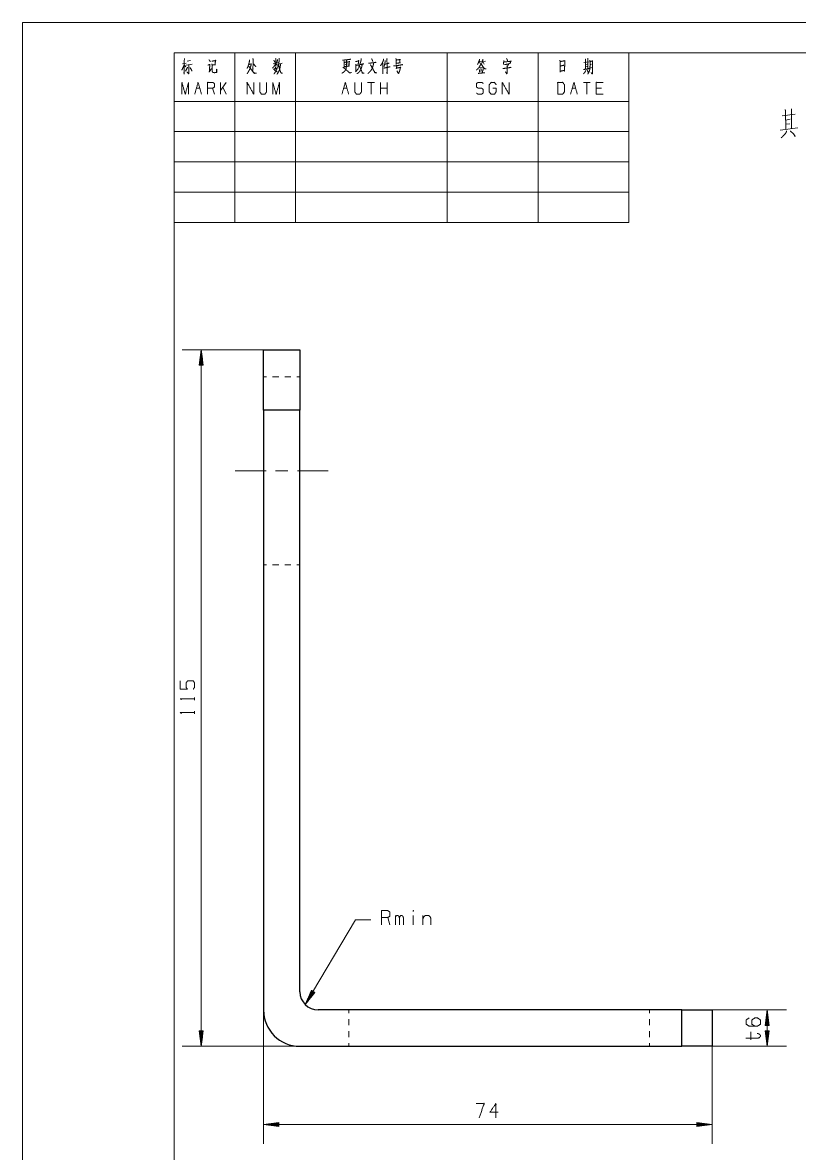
# Model space of a CAD drawing. Header units: millimetres. Extents: x 0 to 210, y 0 to 297.
# Drawn here: x 0 to 128.1, y 110.3 to 297 of the extents above; entities that cross this region are included whole.
import ezdxf

# ---------------------------------------------------------------- set-up
doc = ezdxf.new("R2010")
doc.units = ezdxf.units.MM
doc.layers.add('1', color=7, linetype='Continuous', true_color=0xffffff)

msp = doc.modelspace()

# ---------------------------------------------------------------- linework, layer by layer
at = {"layer": '1', "color": 132, "linetype": 'Continuous', "lineweight": 18}
for p, q in [((0, 297), (0, 0)), ((210, 297), (0, 297)), ((25, 292), (25, 264)), ((25, 292), (100, 292)), ((25, 292), (100, 292)), ((25, 292), (100, 292)), ((25, 292), (25, 5)), ((205, 292), (25, 292)), ((35, 292), (35, 264)), ((45, 292), (45, 264)), ((70, 292), (70, 264)), ((85, 292), (85, 264)), ((100, 292), (100, 264)), ((25, 284), (100, 284)), ((25, 279), (100, 279)), ((25, 274), (100, 274)), ((25, 269), (100, 269)), ((25, 264), (100, 264))]:
    msp.add_line(p, q, dxfattribs=at)
at = {"layer": '1', "color": 95, "linetype": 'Continuous', "lineweight": 18}
for p, q in [((26.34, 290.18), (26.96, 290.3)), ((26.7, 289.95), (26.92, 289.68)), ((26.99, 289.99), (27.95, 290.14)), ((27.13, 290.61), (27.71, 290.74)), ((41.34, 290.22), (42.13, 290.38)), ((42.25, 290.16), (42.79, 290.28)), ((53.17, 290.09), (53.7, 290.18)), ((54.91, 288.87), (55.37, 289.43)), ((75.25, 290.57), (75.67, 290.63)), ((75.35, 290.55), (75.45, 290.24)), ((75.83, 289.64), (75.37, 289.56)), ((75.82, 290.51), (76.35, 290.61)), ((75.98, 290.49), (76.11, 290.16)), ((92.56, 290.43), (93.43, 290.55)), ((92.84, 290.07), (93.11, 290.14)), ((92.86, 289.72), (93.09, 289.78)), ((93.6, 290.05), (93.85, 290.12)), ((28.66, 286.17), (29.22, 286.17)), ((31.62, 285.18), (31.34, 286.17)), ((33.59, 287.14), (32.63, 285.78)), ((32.63, 285.18), (32.63, 287.14)), ((33.59, 285.18), (33.04, 286.36)), ((52.94, 286.17), (53.49, 286.17)), ((58.02, 287.14), (56.9, 287.14)), ((57.46, 287.14), (57.46, 285.18)), ((59.02, 285.18), (59.02, 287.14)), ((60.14, 286.17), (59.02, 286.17)), ((60.14, 285.18), (60.14, 287.14)), ((90.65, 286.17), (91.2, 286.17)), ((93.6, 287.14), (92.49, 287.14)), ((93.05, 287.14), (93.05, 285.18)), ((95.45, 286.17), (94.61, 286.17)), ((125.29, 281.6), (127.41, 281.9)), ((125.84, 280.21), (126.56, 280.29)), ((125.87, 280.89), (126.58, 281.04)), ((124.94, 279.27), (127.83, 279.65)), ((28.37, 185.17), (28.37, 185.59)), ((28.37, 182.89), (28.37, 183.32)), ((61.48, 148.06), (61.48, 149.63)), ((64.42, 149.63), (64.42, 148.06)), ((66.03, 149.63), (66.03, 148.06)), ((60.54, 148.06), (60.21, 149.26)), ((120.12, 129.07), (120.12, 130.4))]:
    msp.add_line(p, q, dxfattribs=at)
at = {"layer": '1', "color": 13, "linetype": 'Continuous', "lineweight": 18}
for p, q in [((39.73, 243.01), (26.29, 243.01)), ((29.46, 243.01), (29.13, 240.47)), ((29.44, 240.47), (29.44, 242.82)), ((29.8, 240.47), (29.46, 243.01)), ((29.46, 243.01), (29.46, 128.01)), ((29.49, 240.47), (29.49, 242.82)), ((29.18, 240.47), (29.18, 240.89)), ((29.24, 240.47), (29.24, 241.28)), ((29.29, 240.47), (29.29, 241.66)), ((29.34, 240.47), (29.34, 242.05)), ((29.39, 240.47), (29.39, 242.43)), ((29.54, 240.47), (29.54, 242.43)), ((29.59, 240.47), (29.59, 242.05)), ((29.64, 240.47), (29.64, 241.66)), ((29.69, 240.47), (29.69, 241.28)), ((29.74, 240.47), (29.74, 240.89)), ((29.13, 240.47), (29.13, 240.5)), ((29.13, 240.47), (29.13, 240.5)), ((29.13, 240.47), (29.8, 240.47)), ((29.79, 240.47), (29.79, 240.5)), ((29.79, 240.47), (29.79, 240.5)), ((54.9, 148.87), (46.61, 134.89)), ((57.44, 148.87), (54.9, 148.87)), ((47.62, 137.25), (46.61, 134.89)), ((46.61, 134.89), (48.19, 136.91)), ((47.88, 137.09), (46.69, 135.07)), ((47.93, 137.06), (46.73, 135.04)), ((47.84, 137.11), (46.84, 135.43)), ((47.97, 137.04), (46.97, 135.35)), ((47.8, 137.14), (46.99, 135.79)), ((47.75, 137.17), (47.15, 136.14)), ((48.01, 137.01), (47.21, 135.66)), ((47.71, 137.19), (47.3, 136.5)), ((47.66, 137.22), (47.45, 136.86)), ((48.06, 136.99), (47.45, 135.96)), ((47.62, 137.24), (47.6, 137.22)), ((47.62, 137.24), (47.6, 137.22)), ((48.19, 136.91), (47.62, 137.25)), ((48.1, 136.96), (47.69, 136.27)), ((48.15, 136.93), (47.93, 136.57)), ((48.19, 136.91), (48.17, 136.88)), ((48.19, 136.91), (48.17, 136.88)), ((39.73, 134.01), (39.73, 111.93)), ((113.73, 134.01), (125.97, 134.01)), ((122.79, 134.01), (122.46, 131.47)), ((122.61, 131.47), (122.61, 132.66)), ((122.66, 131.47), (122.66, 133.05)), ((122.72, 131.47), (122.72, 133.43)), ((122.77, 131.47), (122.77, 133.82)), ((123.13, 131.47), (122.79, 134.01)), ((122.79, 134.01), (122.79, 128.01)), ((122.82, 131.47), (122.82, 133.82)), ((122.87, 131.47), (122.87, 133.43)), ((122.92, 131.47), (122.92, 133.05)), ((122.97, 131.47), (122.97, 132.66)), ((122.46, 131.47), (122.46, 131.5)), ((122.46, 131.47), (122.46, 131.5)), ((122.46, 131.47), (123.13, 131.47)), ((122.51, 131.47), (122.51, 131.89)), ((122.56, 131.47), (122.56, 132.28)), ((123.02, 131.47), (123.02, 132.28)), ((123.07, 131.47), (123.07, 131.89)), ((123.12, 131.47), (123.12, 131.5)), ((123.12, 131.47), (123.12, 131.5)), ((29.13, 130.55), (29.13, 130.52)), ((29.13, 130.55), (29.13, 130.52)), ((29.13, 130.55), (29.46, 128.01)), ((29.8, 130.55), (29.13, 130.55)), ((29.18, 130.55), (29.18, 130.13)), ((29.24, 130.55), (29.24, 129.75)), ((29.29, 130.55), (29.29, 129.36)), ((29.34, 130.55), (29.34, 128.98)), ((29.39, 130.55), (29.39, 128.59)), ((29.44, 130.55), (29.44, 128.21)), ((29.46, 128.01), (29.8, 130.55)), ((29.49, 130.55), (29.49, 128.21)), ((29.54, 130.55), (29.54, 128.59)), ((29.59, 130.55), (29.59, 128.98)), ((29.64, 130.55), (29.64, 129.36)), ((29.69, 130.55), (29.69, 129.75)), ((29.74, 130.55), (29.74, 130.13)), ((29.79, 130.55), (29.79, 130.52)), ((29.79, 130.55), (29.79, 130.52)), ((122.46, 130.55), (122.46, 130.52)), ((122.46, 130.55), (122.46, 130.52)), ((122.46, 130.55), (122.79, 128.01)), ((123.13, 130.55), (122.46, 130.55)), ((122.51, 130.55), (122.51, 130.13)), ((122.56, 130.55), (122.56, 129.75)), ((122.61, 130.55), (122.61, 129.36)), ((122.66, 130.55), (122.66, 128.98)), ((122.72, 130.55), (122.72, 128.59)), ((122.77, 130.55), (122.77, 128.21)), ((122.79, 128.01), (123.13, 130.55)), ((122.82, 130.55), (122.82, 128.21)), ((122.87, 130.55), (122.87, 128.59)), ((122.92, 130.55), (122.92, 128.98)), ((122.97, 130.55), (122.97, 129.36)), ((123.02, 130.55), (123.02, 129.75)), ((123.07, 130.55), (123.07, 130.13)), ((123.12, 130.55), (123.12, 130.52)), ((123.12, 130.55), (123.12, 130.52)), ((45.73, 128.01), (26.29, 128.01)), ((113.73, 128.01), (125.97, 128.01)), ((113.73, 128.01), (113.73, 111.93)), ((42.27, 115.44), (39.73, 115.11)), ((39.73, 115.11), (42.27, 114.77)), ((113.73, 115.11), (39.73, 115.11)), ((42.27, 115.13), (39.92, 115.13)), ((42.27, 115.08), (39.92, 115.08)), ((42.27, 115.18), (40.31, 115.18)), ((42.27, 115.03), (40.31, 115.03)), ((42.27, 115.23), (40.7, 115.23)), ((42.27, 114.98), (40.7, 114.98)), ((42.27, 115.29), (41.08, 115.29)), ((42.27, 114.93), (41.08, 114.93)), ((42.27, 115.34), (41.47, 115.34)), ((42.27, 114.88), (41.47, 114.88)), ((42.27, 115.39), (41.85, 115.39)), ((42.27, 114.83), (41.85, 114.83)), ((42.27, 115.44), (42.24, 115.44)), ((42.27, 115.44), (42.24, 115.44)), ((42.27, 114.78), (42.24, 114.78)), ((42.27, 114.78), (42.24, 114.78)), ((42.27, 114.77), (42.27, 115.44)), ((111.19, 115.44), (111.22, 115.44)), ((111.19, 115.44), (111.22, 115.44)), ((111.19, 115.44), (111.19, 114.77)), ((113.73, 115.11), (111.19, 115.44)), ((111.19, 115.39), (111.61, 115.39)), ((111.19, 115.34), (111.99, 115.34)), ((111.19, 115.29), (112.38, 115.29)), ((111.19, 115.23), (112.77, 115.23)), ((111.19, 115.18), (113.15, 115.18)), ((111.19, 115.13), (113.54, 115.13)), ((111.19, 114.77), (113.73, 115.11)), ((111.19, 115.08), (113.54, 115.08)), ((111.19, 115.03), (113.15, 115.03)), ((111.19, 114.98), (112.77, 114.98)), ((111.19, 114.93), (112.38, 114.93)), ((111.19, 114.88), (111.99, 114.88)), ((111.19, 114.83), (111.61, 114.83)), ((111.19, 114.78), (111.22, 114.78)), ((111.19, 114.78), (111.22, 114.78))]:
    msp.add_line(p, q, dxfattribs=at)
at = {"layer": '1', "color": 30, "linetype": 'Continuous', "lineweight": 25}
for p, q in [((39.73, 233.01), (39.73, 243.01)), ((39.73, 243.01), (45.73, 243.01)), ((45.73, 243.01), (45.73, 233.01)), ((39.73, 233.01), (39.73, 134.01)), ((45.73, 233.01), (39.73, 233.01)), ((45.73, 137.01), (45.73, 233.01)), ((108.73, 134.01), (48.73, 134.01)), ((108.73, 134.01), (113.73, 134.01)), ((108.73, 128.01), (108.73, 134.01)), ((113.73, 134.01), (113.73, 128.01)), ((45.73, 128.01), (108.73, 128.01)), ((113.73, 128.01), (108.73, 128.01))]:
    msp.add_line(p, q, dxfattribs=at)
at = {"layer": '1', "color": 43, "linetype": 'Continuous', "lineweight": 18}
for p, q in [((40.23, 238.51), (39.73, 238.51)), ((42.23, 238.51), (41.23, 238.51)), ((44.23, 238.51), (43.23, 238.51)), ((45.73, 238.51), (45.23, 238.51)), ((39.73, 207.51), (40.23, 207.51)), ((41.23, 207.51), (42.23, 207.51)), ((43.23, 207.51), (44.23, 207.51)), ((45.23, 207.51), (45.73, 207.51)), ((53.79, 134.01), (53.79, 133.51)), ((103.38, 133.51), (103.38, 134.01)), ((53.79, 132.51), (53.79, 131.51)), ((103.38, 131.51), (103.38, 132.51)), ((53.79, 130.51), (53.79, 129.51)), ((103.38, 129.51), (103.38, 130.51)), ((53.79, 128.51), (53.79, 128.01)), ((103.38, 128.01), (103.38, 128.51))]:
    msp.add_line(p, q, dxfattribs=at)
at = {"layer": '1', "color": 252, "linetype": 'Continuous', "lineweight": 18}
msp.add_line((41.73, 223.01), (43.73, 223.01), dxfattribs=at)
at = {"layer": '1', "color": 30, "linetype": 'Continuous', "lineweight": 25}
for centre, radius in [((48.73, 137.01), 3), ((45.73, 134.01), 6)]:
    msp.add_arc(centre, radius, 180, 270, dxfattribs=at)
at = {"layer": '1', "color": 95, "linetype": 'Continuous', "lineweight": 18}
for points, knots in [([(26.67, 290.16), (26.6, 289.91), (26.48, 289.62), (26.35, 289.35), (26.23, 289.14)], [0, 0, 0.233514, 0.515368, 0.78555, 1, 1]), ([(26.67, 291.07), (26.66, 288.89), (26.63, 288.5), (26.61, 288.71), (26.64, 288.94)], [0, 0, 0.723303, 0.854546, 0.923601, 1, 1]), ([(27.18, 289.66), (27.17, 289.58), (26.86, 288.96)], [0, 0, 0.108202, 1, 1]), ([(27.37, 289.99), (27.42, 289.87), (27.42, 288.83), (27.4, 288.6), (27.39, 288.52), (27.11, 288.85), (27.39, 288.56)], [0, 0, 0.056947, 0.504404, 0.603051, 0.639405, 0.826366, 1, 1]), ([(27.61, 289.58), (27.87, 289.16), (27.92, 289), (27.81, 289.27)], [0, 0, 0.516563, 0.696901, 1, 1]), ([(30.53, 289.99), (30.92, 290.09), (30.86, 290.16), (30.83, 288.96), (30.77, 288.83), (31.12, 289.41)], [0, 0, 0.158008, 0.19221, 0.673433, 0.728446, 1, 1]), ([(30.7, 290.88), (30.87, 290.72), (30.92, 290.63), (30.92, 290.53), (30.9, 290.67)], [0, 0, 0.413146, 0.573572, 0.750721, 1, 1]), ([(31.19, 290.63), (31.87, 290.74), (31.82, 290.8), (31.73, 290.05), (31.82, 290.05), (31.25, 289.99)], [0, 0, 0.313958, 0.349012, 0.694882, 0.735357, 1, 1]), ([(31.22, 290.22), (31.25, 289.91), (31.25, 289.2), (31.27, 288.98), (31.3, 288.87), (31.34, 288.81), (31.41, 288.77), (31.53, 288.75), (31.66, 288.73), (32.03, 288.79), (32, 289.33), (32, 288.79)], [0, 0, 0.097093, 0.316208, 0.387239, 0.42073, 0.444406, 0.470581, 0.507596, 0.549105, 0.664641, 0.832445, 1, 1]), ([(37.43, 290.84), (37.42, 290.72), (37.34, 290.3), (37.26, 290.01), (37.18, 289.8), (37.09, 289.6), (37.01, 289.43)], [0, 0, 0.084498, 0.36853, 0.573114, 0.721457, 0.873368, 1, 1]), ([(37.28, 290.09), (37.75, 290.18), (37.71, 290.22), (37.68, 290.03), (37.62, 289.76), (37.56, 289.6), (37.48, 289.37), (37.4, 289.18), (37.28, 288.98), (37.2, 288.81), (37.02, 288.56)], [0, 0, 0.202443, 0.228131, 0.308408, 0.425631, 0.500403, 0.604281, 0.689483, 0.790714, 0.870506, 1, 1]), ([(37.28, 289.8), (38.22, 288.62), (38.56, 288.65), (38.54, 288.65), (38.24, 288.67), (38.08, 288.81)], [0, 0, 0.632183, 0.773704, 0.779845, 0.909108, 1, 1]), ([(37.97, 291.05), (38.02, 290.94), (38, 290.84), (37.99, 289.12), (37.97, 289.23), (38, 289.45)], [0, 0, 0.049543, 0.095606, 0.852767, 0.898838, 1, 1]), ([(38.1, 290.16), (38.13, 290.14), (38.4, 289.8), (38.47, 289.68)], [0, 0, 0.059448, 0.761031, 1, 1]), ([(41.75, 290.24), (41.62, 290.01), (41.48, 289.8), (41.35, 289.64), (41.22, 289.49)], [0, 0, 0.287221, 0.555142, 0.786181, 1, 1]), ([(41.34, 289.31), (41.97, 289.45), (41.98, 289.64), (41.98, 289.56), (41.91, 289.31), (41.81, 289.04), (41.7, 288.83), (41.59, 288.71), (41.48, 288.58), (41.41, 288.52)], [0, 0, 0.30447, 0.39258, 0.431622, 0.553714, 0.689469, 0.798362, 0.878841, 0.954752, 1, 1]), ([(41.43, 290.8), (41.56, 290.57), (41.59, 290.43)], [0, 0, 0.640221, 1, 1]), ([(41.72, 289.66), (41.56, 289.08), (41.66, 289.04), (41.78, 289), (41.89, 288.94), (42.04, 288.85)], [0, 0, 0.5291, 0.62629, 0.735524, 0.852093, 1, 1]), ([(41.73, 291.07), (41.76, 290.92), (41.76, 289.78), (41.73, 289.93), (41.76, 290.05)], [0, 0, 0.094654, 0.823636, 0.91829, 1, 1]), ([(41.76, 290.2), (41.94, 290.07), (42.03, 289.97)], [0, 0, 0.613122, 1, 1]), ([(42.03, 290.92), (42.03, 290.82), (41.91, 290.34)], [0, 0, 0.174301, 1, 1]), ([(42.54, 290.16), (42.49, 289.8), (42.45, 289.56), (42.41, 289.35), (42.35, 289.16), (42.23, 288.91), (42.13, 288.73), (42.01, 288.56), (41.92, 288.48)], [0, 0, 0.19438, 0.332636, 0.448614, 0.555649, 0.70616, 0.822692, 0.933847, 1, 1]), ([(42.33, 291.11), (42.33, 290.98), (42.32, 290.76), (42.27, 290.47), (42.23, 290.16), (42.17, 289.91), (42.1, 289.68), (42.08, 289.62)], [0, 0, 0.081852, 0.232243, 0.425429, 0.63211, 0.800313, 0.957953, 1, 1]), ([(42.22, 289.89), (42.25, 289.85), (42.39, 289.27), (42.49, 289), (42.6, 288.71), (42.63, 288.65), (42.85, 288.67), (42.63, 288.69), (42.55, 288.81)], [0, 0, 0.026721, 0.341749, 0.493483, 0.655465, 0.691641, 0.80784, 0.924039, 1, 1]), ([(53.44, 290.84), (53.42, 290.18), (53.41, 289.85), (53.39, 289.66), (53.38, 289.56), (53.36, 289.43), (53.32, 289.31), (53.27, 289.2), (53.14, 289.02), (53, 288.85), (52.79, 288.73), (52.69, 288.67), (52.65, 288.65)], [0, 0, 0.263783, 0.395771, 0.470171, 0.511786, 0.56157, 0.614019, 0.658777, 0.749614, 0.837596, 0.932985, 0.980677, 1, 1]), ([(52.76, 290.82), (52.82, 290.78), (52.85, 290.8), (54.11, 290.94), (54.07, 290.96), (53.92, 290.92)], [0, 0, 0.045522, 0.068286, 0.872626, 0.90344, 1, 1]), ([(52.82, 289.6), (52.89, 289.6), (53.17, 289.37), (53.41, 289.16), (53.63, 288.98), (53.9, 288.71), (54.23, 288.75), (53.92, 288.71), (53.82, 288.79)], [0, 0, 0.033467, 0.197839, 0.340788, 0.472468, 0.649452, 0.797921, 0.939753, 1, 1]), ([(53, 290.59), (53.04, 290.41), (53.04, 289.66), (53.03, 289.7), (53.89, 289.85), (53.8, 289.85), (53.89, 290.63), (53.92, 290.57), (53.87, 290.53), (53.04, 290.43)], [0, 0, 0.051663, 0.252803, 0.264656, 0.500971, 0.524672, 0.738301, 0.756829, 0.773117, 1, 1]), ([(54.88, 290.57), (55.47, 290.67), (55.41, 290.74), (55.34, 290.01), (55.41, 290.01), (54.97, 289.93), (54.94, 290.12), (54.97, 289.89), (54.96, 288.96)], [0, 0, 0.181366, 0.207406, 0.429567, 0.451891, 0.588199, 0.645735, 0.715777, 1, 1]), ([(55.98, 290.12), (55.98, 289.99), (55.92, 289.66), (55.86, 289.47), (55.81, 289.31), (55.73, 289.16), (55.65, 289.02), (55.54, 288.87), (55.31, 288.67), (55.13, 288.58)], [0, 0, 0.067236, 0.249298, 0.354996, 0.450079, 0.537949, 0.629663, 0.725721, 0.894899, 1, 1]), ([(55.85, 291.05), (55.82, 290.8), (55.73, 290.47), (55.62, 290.12), (55.53, 289.89), (55.47, 289.72), (55.41, 289.58)], [0, 0, 0.162457, 0.385014, 0.625897, 0.784413, 0.898493, 1, 1]), ([(55.54, 289.8), (55.59, 289.78), (56.04, 288.67), (56.32, 288.65), (56.06, 288.71), (55.98, 288.83)], [0, 0, 0.024909, 0.644018, 0.787117, 0.926016, 1, 1]), ([(55.62, 290.07), (56.27, 290.2), (56.2, 290.22), (56.08, 290.18)], [0, 0, 0.769962, 0.857327, 1, 1]), ([(57.88, 290.32), (57.88, 290.2), (57.81, 289.91), (57.74, 289.68), (57.65, 289.43), (57.52, 289.23), (57.5, 289.18), (57.42, 289.08), (57.31, 288.94), (57.18, 288.81), (57.06, 288.69), (56.93, 288.58)], [0, 0, 0.060656, 0.206644, 0.323463, 0.452143, 0.571976, 0.593424, 0.659716, 0.74639, 0.834816, 0.918178, 1, 1]), ([(57.02, 290.28), (58.29, 290.43), (58.21, 290.45), (58.12, 290.41)], [0, 0, 0.872478, 0.933903, 1, 1]), ([(57.34, 290.05), (57.4, 290.01), (58.1, 288.75), (58.43, 288.69), (58.12, 288.77), (58.02, 288.89)], [0, 0, 0.030854, 0.652647, 0.79375, 0.930716, 1, 1]), ([(57.56, 291.03), (57.66, 290.84), (57.71, 290.72), (57.74, 290.59)], [0, 0, 0.450481, 0.729637, 1, 1]), ([(59.55, 290.98), (59.48, 290.72), (59.38, 290.47), (59.26, 290.24), (59.14, 290.05), (59, 289.85)], [0, 0, 0.21836, 0.428744, 0.629221, 0.801494, 1, 1]), ([(59.38, 290.41), (59.39, 289.16), (59.39, 288.56), (59.38, 288.69), (59.39, 288.91)], [0, 0, 0.565717, 0.839123, 0.896086, 1, 1]), ([(59.57, 289.49), (60.61, 289.7), (60.53, 289.72), (60.4, 289.66)], [0, 0, 0.826976, 0.886334, 1, 1]), ([(59.8, 290.72), (59.76, 290.38), (59.7, 290.09), (59.64, 289.89), (59.6, 289.76)], [0, 0, 0.34211, 0.644851, 0.86512, 1, 1]), ([(59.8, 290.14), (60.47, 290.32), (60.4, 290.32), (60.28, 290.26)], [0, 0, 0.772509, 0.853435, 1, 1]), ([(60.08, 291.07), (60.12, 290.98), (60.09, 291.03), (60.11, 288.54), (60.09, 288.73), (60.11, 289.04)], [0, 0, 0.029975, 0.04619, 0.840789, 0.900562, 1, 1]), ([(61.18, 289.87), (61.37, 289.87), (61.75, 289.91), (62.68, 290.05), (62.58, 290.07), (62.43, 290.03)], [0, 0, 0.10704, 0.322386, 0.855626, 0.914427, 1, 1]), ([(61.57, 291.07), (61.63, 290.82), (61.63, 290.09), (61.63, 290.28), (62.33, 290.38), (62.21, 290.38), (62.24, 290.9), (62.26, 290.98), (62.29, 290.92), (62.19, 290.9), (61.63, 290.82)], [0, 0, 0.076614, 0.294117, 0.350048, 0.563214, 0.598361, 0.753971, 0.779215, 0.799829, 0.831205, 1, 1]), ([(61.73, 289.91), (61.63, 289.41), (61.6, 289.49), (62.38, 289.62), (62.33, 289.7), (62.33, 289.62), (62.24, 289.27), (62.19, 289.04), (62.11, 288.85), (62.05, 288.71), (62.01, 288.6), (61.98, 288.58), (61.72, 289.06), (62, 288.62)], [0, 0, 0.13637, 0.159981, 0.371157, 0.396349, 0.418604, 0.516111, 0.579311, 0.63312, 0.675133, 0.705357, 0.714996, 0.861275, 1, 1]), ([(75.64, 290.3), (75.63, 290.2), (75.39, 289.83), (75.38, 289.78), (75.26, 289.6), (75.06, 289.37), (74.85, 289.16)], [0, 0, 0.074337, 0.387309, 0.418539, 0.575027, 0.79286, 1, 1]), ([(75.37, 290.98), (75.35, 290.84), (75.23, 290.53), (75.13, 290.28), (75.01, 290.07)], [0, 0, 0.148006, 0.485257, 0.758321, 1, 1]), ([(75.58, 289.43), (75.64, 289.12), (75.61, 288.96), (75.61, 289.18)], [0, 0, 0.443891, 0.680119, 1, 1]), ([(75.61, 290.16), (76.2, 289.37), (76.43, 289.37), (76.2, 289.39), (76.08, 289.54)], [0, 0, 0.599324, 0.742451, 0.886135, 1, 1]), ([(75.91, 290.98), (75.92, 290.88), (75.75, 290.3)], [0, 0, 0.147218, 1, 1]), ([(75.95, 289.41), (75.95, 289.27), (75.77, 288.69)], [0, 0, 0.19307, 1, 1]), ([(79.2, 289.41), (80.57, 289.6), (80.49, 289.62), (80.28, 289.56)], [0, 0, 0.820202, 0.873508, 1, 1]), ([(79.34, 290.74), (79.34, 290.51), (79.33, 290.34), (79.3, 290.22), (79.27, 290.12)], [0, 0, 0.361949, 0.626223, 0.829034, 1, 1]), ([(79.34, 290.49), (80.57, 290.63), (80.56, 290.67), (80.37, 290.26)], [0, 0, 0.712481, 0.737756, 1, 1]), ([(79.49, 290.07), (80.25, 290.18), (80.21, 290.24), (79.92, 289.72)], [0, 0, 0.533866, 0.586729, 1, 1]), ([(79.87, 289.87), (79.9, 289.76), (79.93, 289.64), (79.94, 289.43), (79.94, 289), (79.93, 288.85), (79.9, 288.65), (79.86, 288.52), (79.64, 288.87), (79.87, 288.56)], [0, 0, 0.049623, 0.1085, 0.204239, 0.404798, 0.471991, 0.568442, 0.629223, 0.820578, 1, 1]), ([(79.78, 291.09), (79.89, 290.96), (79.93, 290.86), (79.96, 290.69)], [0, 0, 0.364604, 0.619196, 1, 1]), ([(88.61, 290.8), (88.64, 290.59), (88.66, 290.14), (88.67, 289.66), (88.67, 289.6), (88.67, 288.83), (88.67, 288.98), (89.24, 289.1), (89.36, 288.96), (89.39, 289.14), (89.39, 289.39), (89.4, 289.87), (89.42, 290.36), (89.42, 290.78), (89.43, 290.72), (88.66, 290.57)], [0, 0, 0.037589, 0.119519, 0.205166, 0.216331, 0.354043, 0.380097, 0.485125, 0.518622, 0.552532, 0.597196, 0.682843, 0.77221, 0.846648, 0.858119, 1, 1]), ([(88.67, 289.83), (89.24, 289.95), (89.18, 289.97), (89.05, 289.89)], [0, 0, 0.728512, 0.805958, 1, 1]), ([(92.52, 289.25), (93.43, 289.41), (93.38, 289.43), (93.33, 289.37)], [0, 0, 0.873246, 0.919206, 1, 1]), ([(92.8, 290.98), (92.83, 290.86), (92.83, 289.31)], [0, 0, 0.075954, 1, 1]), ([(93.21, 291.11), (93.24, 290.98), (93.19, 289.37)], [0, 0, 0.073211, 1, 1]), ([(93.55, 290.82), (93.59, 290.59), (93.59, 290.14), (93.57, 289.64), (93.55, 289.33), (93.47, 289), (93.38, 288.79), (93.22, 288.48)], [0, 0, 0.096217, 0.285187, 0.491418, 0.620825, 0.76157, 0.854869, 1, 1]), ([(93.57, 289.52), (93.6, 289.52), (93.84, 289.58)], [0, 0, 0.107799, 1, 1]), ([(93.59, 290.57), (94.03, 290.67), (93.98, 290.74), (93.98, 290.05), (94, 289.12), (93.98, 288.77), (93.97, 288.56), (93.95, 288.5), (93.74, 288.77), (93.94, 288.58)], [0, 0, 0.13308, 0.155522, 0.357051, 0.631901, 0.735808, 0.797028, 0.815849, 0.918301, 1, 1]), ([(75.12, 288.62), (76.23, 288.73), (76.16, 288.73), (75.99, 288.71)], [0, 0, 0.825897, 0.879998, 1, 1]), ([(75.31, 289.27), (75.38, 289), (75.38, 288.87), (75.37, 289.04)], [0, 0, 0.489807, 0.707975, 1, 1]), ([(92.86, 289.12), (92.84, 289.02), (92.73, 288.81), (92.62, 288.67), (92.52, 288.56)], [0, 0, 0.157085, 0.51447, 0.781154, 1, 1]), ([(93.09, 289.18), (93.25, 288.94), (93.25, 288.83), (93.19, 289.02)], [0, 0, 0.497679, 0.671694, 1, 1]), ([(26.26, 285.18), (26.26, 287.14), (26.82, 285.18), (27.37, 287.14), (27.37, 285.18)], [0, 0, 0.245192, 0.5, 0.754808, 1, 1]), ([(30.51, 285.18), (30.51, 287.14), (31.34, 287.14), (31.62, 286.96), (31.62, 286.36), (31.34, 286.17), (30.51, 286.17)], [0, 0, 0.400952, 0.571035, 0.639278, 0.761676, 0.829917, 1, 1]), ([(37.01, 285.18), (37.01, 287.14), (38.12, 285.18), (38.12, 287.14)], [0, 0, 0.317574, 0.682426, 1, 1]), ([(39.13, 287.14), (39.13, 285.57), (39.39, 285.18), (39.95, 285.18), (40.24, 285.57), (40.24, 287.14)], [0, 0, 0.337152, 0.438599, 0.557781, 0.662848, 1, 1]), ([(41.25, 285.18), (41.25, 287.14), (41.81, 285.18), (42.36, 287.14), (42.36, 285.18)], [0, 0, 0.245192, 0.5, 0.754808, 1, 1]), ([(54.78, 287.14), (54.78, 285.57), (55.05, 285.18), (55.6, 285.18), (55.89, 285.57), (55.89, 287.14)], [0, 0, 0.337152, 0.438599, 0.557781, 0.662848, 1, 1]), ([(74.85, 285.36), (75.13, 285.18), (75.7, 285.18), (75.98, 285.39), (75.98, 285.97), (75.7, 286.17), (75.15, 286.17), (74.85, 286.36), (74.85, 286.96), (75.15, 287.14), (75.7, 287.14), (75.98, 286.96)], [0, 0, 0.068035, 0.184054, 0.254521, 0.372333, 0.442799, 0.555843, 0.626367, 0.748393, 0.81892, 0.931964, 1, 1]), ([(77.55, 286.17), (78.1, 286.17), (78.1, 285.57), (77.82, 285.18), (77.25, 285.18), (76.97, 285.57), (76.97, 286.75), (77.27, 287.14), (77.81, 287.14), (78.09, 286.75)], [0, 0, 0.103295, 0.214797, 0.304261, 0.410274, 0.499739, 0.718892, 0.809956, 0.910533, 1, 1]), ([(79.11, 285.18), (79.11, 287.14), (80.22, 285.18), (80.22, 287.14)], [0, 0, 0.317574, 0.682426, 1, 1]), ([(88.25, 285.18), (89.07, 285.18), (89.36, 285.57), (89.36, 286.75), (89.07, 287.14), (88.25, 287.14), (88.25, 285.18)], [0, 0, 0.142133, 0.227159, 0.431787, 0.516817, 0.65895, 1, 1]), ([(90.37, 285.18), (90.93, 287.14), (91.48, 285.18)], [0, 0, 0.5, 1, 1]), ([(95.73, 285.18), (94.61, 285.18), (94.61, 287.14), (95.73, 287.14)], [0, 0, 0.265389, 0.734611, 1, 1]), ([(125.76, 282.65), (125.82, 282.46), (125.87, 279.46)], [0, 0, 0.060982, 1, 1]), ([(126.8, 282.76), (126.82, 282.65), (126.8, 279.54)], [0, 0, 0.0358, 1, 1]), ([(126, 279.16), (126, 279.01), (125.79, 278.67), (125.31, 278.15), (125.13, 278)], [0, 0, 0.100223, 0.366547, 0.840569, 1, 1]), ([(126.61, 279.09), (127.14, 278.64), (127.35, 278.37), (127.41, 278.19), (127.22, 278.52)], [0, 0, 0.431171, 0.6404, 0.761205, 1, 1]), ([(28.15, 186.97), (28.37, 187.3), (28.37, 187.99), (28.15, 188.33), (27.2, 188.33), (26.95, 187.99), (26.95, 187.3), (27.17, 186.97), (26, 186.97), (26, 188.33)], [0, 0, 0.062229, 0.168345, 0.230571, 0.376816, 0.441264, 0.547379, 0.609609, 0.79049, 1, 1]), ([(26.2, 185.24), (26, 185.38), (28.37, 185.38)], [0, 0, 0.093491, 1, 1]), ([(26.2, 182.96), (26, 183.1), (28.37, 183.1)], [0, 0, 0.093491, 1, 1]), ([(59.2, 148.06), (59.2, 150.43), (60.21, 150.43), (60.54, 150.21), (60.54, 149.48), (60.21, 149.26), (59.2, 149.26)], [0, 0, 0.400951, 0.571035, 0.639278, 0.761674, 0.829917, 1, 1]), ([(61.48, 149.16), (61.53, 149.43), (61.71, 149.61), (61.9, 149.61), (62.08, 149.43), (62.15, 149.16), (62.15, 148.06)], [0, 0, 0.11888, 0.224457, 0.306984, 0.41256, 0.533086, 1, 1]), ([(62.15, 149.16), (62.2, 149.43), (62.38, 149.61), (62.59, 149.61), (62.75, 149.43), (62.82, 149.16), (62.82, 148.06)], [0, 0, 0.118606, 0.223939, 0.313761, 0.413914, 0.534162, 1, 1]), ([(64.42, 150.28), (64.46, 150.38), (64.42, 150.46), (64.39, 150.38), (64.42, 150.28)], [0, 0, 0.280629, 0.500005, 0.719375, 1, 1]), ([(66.03, 149.03), (66.13, 149.33), (66.33, 149.56), (66.58, 149.63), (66.81, 149.63), (67.05, 149.56), (67.25, 149.33), (67.35, 149.03), (67.35, 148.06)], [0, 0, 0.10775, 0.208449, 0.296009, 0.373819, 0.46138, 0.562079, 0.669828, 1, 1]), ([(120.75, 131.35), (120.27, 131.67), (120.27, 132.36), (120.75, 132.69), (121.22, 132.69), (121.7, 132.36), (121.7, 131.67), (121.22, 131.35), (119.8, 131.35), (119.32, 131.67), (119.32, 132.36), (119.8, 132.69)], [0, 0, 0.076963, 0.169761, 0.248073, 0.312018, 0.390331, 0.483128, 0.560092, 0.751927, 0.82889, 0.921688, 1, 1]), ([(121.12, 130.15), (121.47, 130.06), (121.67, 129.87), (121.67, 129.62), (121.47, 129.41), (121.12, 129.34), (119.3, 129.34)], [0, 0, 0.107407, 0.190398, 0.264022, 0.35076, 0.457002, 1, 1]), ([(75.29, 116.2), (76.13, 118.58), (74.79, 118.58)], [0, 0, 0.65247, 1, 1]), ([(78.41, 117.15), (77.07, 117.15), (78.07, 118.58), (78.07, 116.2)], [0, 0, 0.24587, 0.565295, 1, 1])]:
    msp.add_open_spline(points, degree=1, knots=knots, dxfattribs=at)
for points in [[(28.38, 285.18), (28.94, 287.14), (29.5, 285.18)], [(52.66, 285.18), (53.22, 287.14), (53.77, 285.18)]]:
    msp.add_open_spline(points, degree=1, dxfattribs=at)
at = {"layer": '1', "color": 252, "linetype": 'Continuous', "lineweight": 18}
for points, knots in [([(35.06, 223.01), (36.64, 223.01), (40.14, 223.01)], [0, 0, 0.312242, 1, 1]), ([(45.32, 223.01), (48.82, 223.01), (50.41, 223.01)], [0, 0, 0.687758, 1, 1])]:
    msp.add_open_spline(points, degree=1, knots=knots, dxfattribs=at)

doc.saveas('drawing.dxf')
